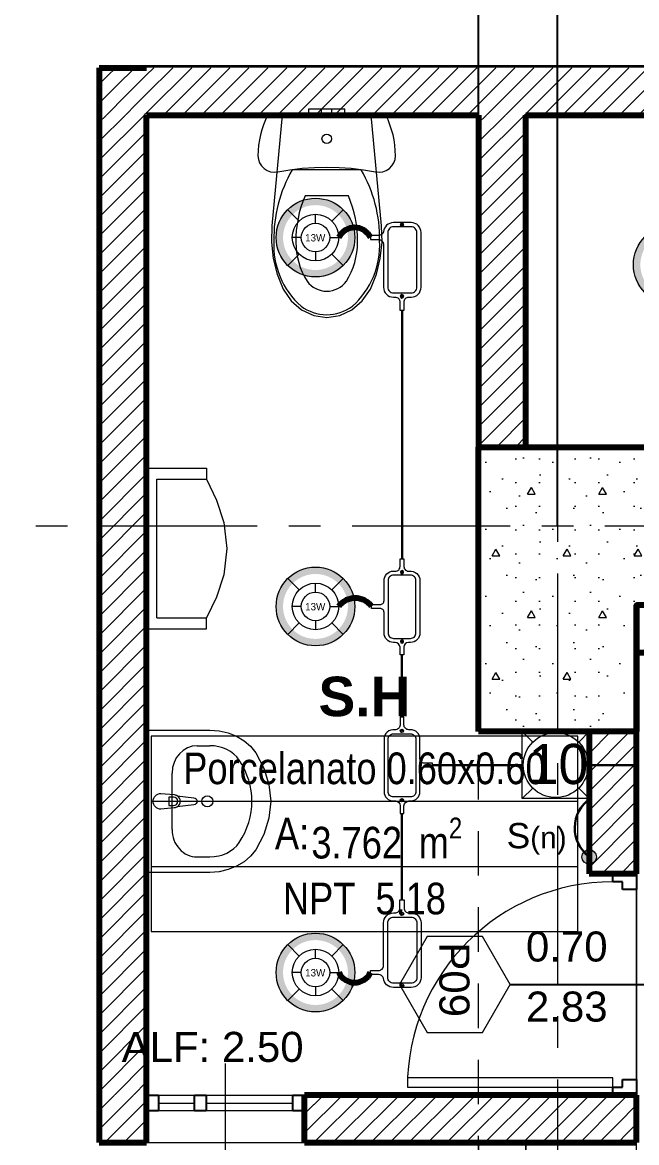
# Model space of a CAD drawing. Header units: inches. Extents: x -38 to 5698, y -33 to 92.
# Drawn here: x 100.127 to 102.07, y 37.7 to 41.243 of the extents above; entities that cross this region are included whole.
import ezdxf
from ezdxf.lldxf.tags import DXFTag

# ---------------------------------------------------------------- set-up
doc = ezdxf.new("R2010")
doc.units = ezdxf.units.IN
doc.header["$MEASUREMENT"] = 0
doc.set_wipeout_variables(frame=1)
doc.header["$PDMODE"] = 1
for name, pattern in [('CONTINUA', [0]), ('Hidden Line', [0.195611, 0.141111, -0.0545]), ('Punto & Raya', [0.65, 0.5, -0.075, 0, -0.075]), ('Rayas', [0.282222, 0.141111, -0.141111]), ('Wipeout_Contour', [1, 0, -1])]:
    doc.linetypes.add(name, pattern=pattern)
for name, color, linetype, lineweight in [('00 IE CKTO TOMAS', 111, 'Rayas', 18), ('01 IE LUM LED AD DN570C', 1, 'Continuous', 13), ('ALUMBRADO_CONDUIT', 30, 'CONDUIT1', 30), ('ALUMBRADO_PVC', 6, 'PVC1', 30), ('Bancas', 1, 'Continuous', 13), ('Cable Alumbrado', 150, 'Continuous', 30), ('CABLEADO EXT.', 3, 'PVCSUBT', 30), ('Simb_Alumbrado', 140, 'CONTINUA', 30)]:
    doc.layers.add(name, color=color, linetype=linetype, lineweight=lineweight)
for name, color, linetype in [('02 _ ARQ _ ALB _ Cotas Ejes', 7, 'Continuous'), ('02 _ ARQ _ ALB _ Ejes Generales', 7, 'Continuous'), ('02 _ ARQ _ ZON _ Espacio.3D', 7, 'Continuous'), ('08 _ STR _ EXT _ 06 Columnas', 7, 'Continuous'), ('08 _ STR _ EXT _ 07 Losa Aligerada', 7, 'Continuous'), ('08 _ STR _ EXT _ 09 Vigas', 7, 'Continuous'), ('Estructura - 04 MURO', 7, 'Continuous'), ('Estructura - Carga', 7, 'Continuous'), ('Interior - Sanitarios', 7, 'Continuous')]:
    doc.layers.add(name, color=color, linetype=linetype)
doc.styles.add('Annotative', font='arial.ttf')
doc.styles.add('Estilo_Generado_4', font='swisse.ttf')
doc.styles.add('Estilo_Generado_8', font='arialbd.ttf')
doc.styles.add('Estilo_Generado_9', font='ARIALN.TTF')
doc.styles.add('{18b73a54-fa43-428c-adcb-c1c7bbdf2c84}', font='Simplex.shx')
tags = doc.linetypes.add('CONDUIT', pattern='A,1.5,-0.210535,["con",{18b73a54-fa43-428c-adcb-c1c7bbdf2c84},S=0.2,R=0,X=0,Y=-0.065594],-0.702384', length=2.412919).pattern_tags.tags
tags[6] = DXFTag(74, 10)
tags = doc.linetypes.add('CONDUIT1', pattern='A,1,-0.19772,["con",{18b73a54-fa43-428c-adcb-c1c7bbdf2c84},S=0.2,R=0,X=0,Y=-0.065594],-0.593642', length=1.791362).pattern_tags.tags
tags[6] = DXFTag(74, 10)
tags = doc.linetypes.add('PVC1', pattern='A,1,-0.19772,["PVC",{18b73a54-fa43-428c-adcb-c1c7bbdf2c84},S=0.13,R=0,X=0,Y=-0.061851],-0.507647', length=1.705367).pattern_tags.tags
tags[6] = DXFTag(74, 10)
tags = doc.linetypes.add('PVCSUBT', pattern='A,0.6,-0.3,0.6,-0.075691,["PVC",Standard,S=0.2,R=0,X=0,Y=-0.093724],-0.621005', length=2.196696).pattern_tags.tags
tags[10] = DXFTag(74, 10)
doc.dimstyles.new('Estilo_Generado__15', dxfattribs={"dimtxt": 0.125, "dimasz": 0.095, "dimexe": 0.18, "dimexo": 0.003, "dimgap": 0, "dimtad": 0, "dimtih": 1, "dimtoh": 1, "dimzin": 0, "dimdsep": 46, "dimtxsty": 'Estilo_Generado_4', "dimblk": 'ARROWHEAD_6', "dimblk1": 'ARROWHEAD_6', "dimblk2": 'ARROWHEAD_6', "dimcen": 0.09, "dimclrd": 144, "dimclre": 144, "dimclrt": 7, "dimadec": 0, "dimazin": 0, "dimtfac": 1, "dimtdec": 4, "dimtmove": 0, "dimatfit": 3, "dimfxl": 1, "dimtolj": 1, "dimtzin": 0, "dimarcsym": 0})
pattern_1 = [(45, (92.500015, 3e-09), (-0.03005204, 0.03005204), [])]

# ---------------------------------------------------------------- blocks, each defined once
blk = doc.blocks.new('ARROWHEAD_6')
at = {"color": 0, "linetype": 'Continuous', "lineweight": 0}
for p, q in [((-0.5, -0.5), (0.5, 0.5)), ((0, 0), (-1, 0))]:
    blk.add_line(p, q, dxfattribs=at)
blk = doc.blocks.new('*D80', base_point=(804.059, 0))
at = {"layer": '02 _ ARQ _ ALB _ Cotas Ejes', "color": 144, "linetype": 'Continuous', "lineweight": -2, "transparency": 16777216}
for p, q in [((101.82, 39.653), (101.82, 45.8378)), ((108.8199, 39.653), (108.8199, 45.8378)), ((101.915, 45.6578), (105.0886, 45.6578)), ((108.7249, 45.6578), (105.476, 45.6578))]:
    blk.add_line(p, q, dxfattribs=at)
at = {"layer": 'Defpoints', "color": 0, "linetype": 'Continuous', "lineweight": 40, "transparency": 16777216}
for p in [(108.8199, 45.6578), (101.82, 39.65), (108.8199, 39.65)]:
    blk.add_point(p, dxfattribs=at)
at = {"layer": '02 _ ARQ _ ALB _ Cotas Ejes', "color": 144, "linetype": 'Continuous', "lineweight": -2, "transparency": 16777216, "xscale": 0.095, "yscale": 0.095, "zscale": 0.095, "rotation": 180}
blk.add_blockref('ARROWHEAD_6', (101.82, 45.6578), dxfattribs=at)
at = {"layer": '02 _ ARQ _ ALB _ Cotas Ejes', "color": 144, "linetype": 'Continuous', "lineweight": -2, "transparency": 16777216, "xscale": 0.095, "yscale": 0.095, "zscale": 0.095}
blk.add_blockref('ARROWHEAD_6', (108.8199, 45.6578), dxfattribs=at)
at = {"layer": '02 _ ARQ _ ALB _ Cotas Ejes', "color": 7, "linetype": 'Continuous', "lineweight": 13, "transparency": 16777216, "insert": (105.2823, 45.6578), "char_height": 0.125, "attachment_point": 5, "style": 'Estilo_Generado_4'}
blk.add_mtext('\\A1;7.00', dxfattribs=at)
blk = doc.blocks.new('*D86', base_point=(804.059, 0))
at = {"layer": '02 _ ARQ _ ALB _ Cotas Ejes', "color": 144, "linetype": 'Continuous', "lineweight": -2, "transparency": 16777216}
for p, q in [((101.57, 39.903), (101.57, 45.4088)), ((144.07, 39.903), (144.07, 45.4088)), ((101.665, 45.2288), (122.5203, 45.2288)), ((143.975, 45.2288), (123.0254, 45.2288))]:
    blk.add_line(p, q, dxfattribs=at)
at = {"layer": 'Defpoints', "color": 0, "linetype": 'Continuous', "lineweight": 40, "transparency": 16777216}
for p in [(144.07, 45.2288), (101.57, 39.9), (144.07, 39.9)]:
    blk.add_point(p, dxfattribs=at)
at = {"layer": '02 _ ARQ _ ALB _ Cotas Ejes', "color": 144, "linetype": 'Continuous', "lineweight": -2, "transparency": 16777216, "xscale": 0.095, "yscale": 0.095, "zscale": 0.095, "rotation": 180}
blk.add_blockref('ARROWHEAD_6', (101.57, 45.2288), dxfattribs=at)
at = {"layer": '02 _ ARQ _ ALB _ Cotas Ejes', "color": 144, "linetype": 'Continuous', "lineweight": -2, "transparency": 16777216, "xscale": 0.095, "yscale": 0.095, "zscale": 0.095}
blk.add_blockref('ARROWHEAD_6', (144.07, 45.2288), dxfattribs=at)
at = {"layer": '02 _ ARQ _ ALB _ Cotas Ejes', "color": 7, "linetype": 'Continuous', "lineweight": 13, "transparency": 16777216, "insert": (122.7728, 45.2288), "char_height": 0.125, "attachment_point": 5, "style": 'Estilo_Generado_4'}
blk.add_mtext('\\A1;42.50', dxfattribs=at)
blk = doc.blocks.new('LUM DN570C')
at = {"layer": '01 IE LUM LED AD DN570C'}
h = blk.add_hatch(color=256, dxfattribs=at)
edge = h.paths.add_edge_path()
edge.add_arc((0, 0), 0.1344, 0, 360)
edge = h.paths.add_edge_path(flags=17)
edge.add_arc((0, 0), 0.1108, 0, 360)
for p, q in [((-0.0561, 0.0563), (-0.0949, 0.0952)), ((0.0561, 0.0563), (0.0949, 0.0952)), ((-0.0561, -0.0563), (-0.0949, -0.0952)), ((0.0561, -0.0563), (0.0949, -0.0952))]:
    blk.add_line(p, q, dxfattribs=at)
at = {"layer": '01 IE LUM LED AD DN570C', "ltscale": 0.4}
for p, q in [((0, 0.0487), (0, 0.0795)), ((-0.0487, 0), (-0.0795, 0)), ((0.0487, 0), (0.0795, 0)), ((0, -0.0487), (0, -0.0795))]:
    blk.add_line(p, q, dxfattribs=at)
at = {"layer": '01 IE LUM LED AD DN570C'}
for radius in [0.1344, 0.0795]:
    blk.add_circle((0, 0), radius, dxfattribs=at)
at = {"layer": '01 IE LUM LED AD DN570C', "ltscale": 0.4}
blk.add_circle((0, 0), 0.0487, dxfattribs=at)
at = {"color": 1, "linetype": 'ByBlock', "lineweight": 80, "insert": (-0.0353, 0.0117), "char_height": 0.025, "width": 0.622217, "attachment_point": 1}
blk.add_mtext('13W ', dxfattribs=at)
blk = doc.blocks.new('ii3t')
at = {"layer": 'Simb_Alumbrado', "lineweight": 5}
h = blk.add_hatch(color=3, dxfattribs=at)
edge = h.paths.add_edge_path()
edge.add_arc((0, 0), 0.0164, 0, 360)
blk.add_circle((0, 0), 0.0164, dxfattribs=at)
blk = doc.blocks.new('100x100x80 adosado')
at = {"layer": 'Simb_Alumbrado', "lineweight": 13}
blk.add_lwpolyline([(-0.0768, 0.0788), (0.0194, 0.0788), (0.0194, -0.0174), (-0.0768, -0.0174)], close=True, dxfattribs=at)
at = {"layer": 'Simb_Alumbrado', "lineweight": 9}
for points in [[(-0.0768, 0.0788), (-0.0618, 0.0638)], [(0.0043, 0.0638), (0.0194, 0.0788)], [(-0.0768, -0.0174), (-0.0618, -0.0023)], [(0.0043, -0.0023), (0.0194, -0.0174)]]:
    blk.add_lwpolyline(points, dxfattribs=at)
blk.add_circle((-0.0287, 0.0307), 0.0467, dxfattribs=at)
at = {"layer": 'Simb_Alumbrado', "lineweight": 9, "insert": (-0.0677, 0.0612), "char_height": 0.05773, "attachment_point": 1}
blk.add_mtext_dynamic_manual_height_columns('10', width=0.119989, gutter_width=12.5, heights=[0], dxfattribs=at)
blk = doc.blocks.new('CAJA OVAL TIPO L')
at = {"layer": 'Simb_Alumbrado', "lineweight": 13}
blk.add_lwpolyline([(-0.0491, -0.079), (-0.0491, -0.0343, -0.380413), (-0.0258, -0.0088), (-0.0258, -0.0088, 0.341426), (-0.0164, 0.0033), (-0.0164, 0.0236), (-0.0063, 0.0236), (-0.0063, 0.0033, 0.414214), (0.0063, -0.0092), (0.1138, -0.0092, -0.414214), (0.1388, -0.0343), (0.1388, -0.0382, 0.414214), (0.1513, -0.0508), (0.1716, -0.0508), (0.1716, -0.0609), (0.1513, -0.0609, 0.414214), (0.1388, -0.0734), (0.1388, -0.079, -0.414214), (0.1138, -0.104), (-0.0241, -0.104, -0.414214), (-0.0491, -0.079, 0.414214)], format="xyb", dxfattribs=at)
blk.add_lwpolyline([(-0.0241, -0.0199), (0.1138, -0.0199, -0.414214), (0.1282, -0.0343), (0.1282, -0.079, -0.414214), (0.1138, -0.0934), (-0.0241, -0.0934, -0.414214), (-0.0384, -0.079), (-0.0384, -0.0343, -0.414214)], format="xyb", close=True, dxfattribs=at)
for points in [[(-0.0483, -0.0558), (-0.0395, -0.0558)], [(-0.0439, -0.0514), (-0.0439, -0.0602)], [(0.1323, -0.0558), (0.1411, -0.0558)], [(0.1367, -0.0514), (0.1367, -0.0602)]]:
    blk.add_lwpolyline(points, dxfattribs=at)
for centre in [(-0.0439, -0.0558), (0.1367, -0.0558)]:
    blk.add_circle(centre, 0.00438, dxfattribs=at)
blk = doc.blocks.new('oval t')
at = {"layer": 'Simb_Alumbrado', "lineweight": 13}
blk.add_lwpolyline([(0.0141, 0.0102, -0.414214), (0.0041, 0.0202), (0.0041, 0.0416), (-0.0056, 0.0416), (-0.0056, 0.0202, -0.414214), (-0.0156, 0.0102), (-0.0659, 0.0102, 0.414214), (-0.0899, -0.0138), (-0.0899, -0.0183, -0.414214), (-0.1019, -0.0303), (-0.1213, -0.0303), (-0.1213, -0.04), (-0.1016, -0.04, -0.451917), (-0.0897, -0.0535, 0.451917), (-0.0659, -0.0805), (0.0659, -0.0805, 0.414214), (0.0899, -0.0566), (0.0899, -0.0512, -0.398753), (0.1019, -0.0401), (0.1213, -0.0401), (0.1213, -0.0304), (0.1019, -0.0304, -0.368669), (0.0899, -0.0176), (0.0899, -0.0138, 0.414214), (0.0659, 0.0102), (0.0141, 0.0102)], format="xyb", dxfattribs=at)
blk.add_lwpolyline([(-0.0659, 0), (0.0659, 0, -0.414214), (0.0797, -0.0138), (0.0797, -0.0566, -0.414214), (0.0659, -0.0703), (-0.0659, -0.0703, -0.414214), (-0.0797, -0.0566), (-0.0797, -0.0138, -0.414214)], format="xyb", close=True, dxfattribs=at)
for points in [[(-0.0911, -0.0352), (-0.0828, -0.0352)], [(-0.0869, -0.031), (-0.0869, -0.0394)], [(0.0837, -0.0352), (0.0921, -0.0352)], [(0.0879, -0.031), (0.0879, -0.0394)]]:
    blk.add_lwpolyline(points, dxfattribs=at)
for centre in [(-0.0869, -0.0352), (0.0879, -0.0352)]:
    blk.add_circle(centre, 0.00419, dxfattribs=at)

msp = doc.modelspace()

# ---------------------------------------------------------------- linework, layer by layer
at = {"layer": '02 _ ARQ _ ZON _ Espacio.3D', "color": 252, "linetype": 'Continuous', "lineweight": 13}
for p, q in [((101.8844, 38.9852), (100.5341, 38.9852)), ((100.5341, 38.9852), (100.5341, 38.3676)), ((101.8844, 38.3676), (101.8844, 38.9852)), ((101.8844, 38.7793), (100.5341, 38.7793)), ((100.5341, 38.5734), (101.8844, 38.5734)), ((100.5341, 38.3676), (101.8844, 38.3676))]:
    msp.add_line(p, q, dxfattribs=at)
at = {"layer": '02 _ ARQ _ ZON _ Espacio.3D', "color": 9, "linetype": 'Continuous', "lineweight": 5, "flags": 128}
msp.add_lwpolyline([(102.07, 37.85), (102.07, 38.55), (101.92, 38.55), (101.92, 39), (101.57, 39), (101.57, 40.95), (100.52, 40.95), (100.52, 37.85)], close=True, dxfattribs=at)
at = {"layer": '02 _ ARQ _ ZON _ Espacio.3D', "color": 254, "linetype": 'Continuous', "lineweight": 0, "flags": 128}
msp.add_lwpolyline([(103.6201, 40.95), (101.72, 40.95), (101.72, 39.9), (102.47, 39.9), (102.47, 39.45), (102.9201, 39.45), (102.9201, 39.4), (103.6201, 39.4), (103.6201, 39.9)], close=True, dxfattribs=at)
msp.add_lwpolyline([(122.812, 30.6), (122.812, 39), (122.57, 39), (122.57, 39.75), (116.07, 39.75), (116.07, 39.65), (116.07, 39), (115.57, 39), (115.57, 39.4), (109.07, 39.4), (109.0699, 39), (108.5699, 39), (108.5698, 39.75), (103.77, 39.75), (103.7701, 39.4), (102.07, 39.4), (102.07, 37.7), (101.72, 37.7005), (101.72, 33.75), (100.82, 33.75), (100.82, 29.75)], dxfattribs=at)
at = {"layer": '08 _ STR _ EXT _ 07 Losa Aligerada', "color": 254, "linetype": 'Continuous', "lineweight": 18, "flags": 128}
msp.add_lwpolyline([(126.5479, 40.5001), (115.87, 40.5001), (115.87, 43.8736), (108.7699, 43.8736), (108.7699, 39.9), (103.6201, 39.9), (103.6201, 40.95), (100.52, 40.95), (100.52, 37.7), (101.57, 37.7), (101.57, 33.9), (100.67, 33.9), (100.67, 27.9392), (100.17, 27.9392), (100.17, 5.8), (117.7353, 5.8), (117.7353, 7.2), (122.9315, 7.2), (122.9315, 6.0005), (129.57, 6.0005)], dxfattribs=at)
at = {"layer": 'ALUMBRADO_CONDUIT', "color": 30, "lineweight": 30, "ltscale": 0.4, "true_color": 0xf26722}
for p, q in [((101.3281, 40.3331), (101.3281, 39.5469)), ((101.3279, 39.2427), (101.3279, 39.0453)), ((101.7083, 38.8942), (101.4242, 38.8942)), ((101.3279, 38.7411), (101.3279, 38.4674)), ((101.1715, 38.214), (101.1715, 38.1936))]:
    msp.add_line(p, q, dxfattribs=at)
at = {"layer": 'CABLEADO EXT.', "color": 3, "lineweight": 80}
for centre, radius, start, end in [((101.1781, 40.5387), 0.0556, 25.4571, 154.5429), ((101.1798, 39.3581), 0.0641, 36.0183, 143.9817), ((101.1781, 38.2618), 0.0556, 205.4571, 334.5429)]:
    msp.add_arc(centre, radius, start, end, dxfattribs=at)
at = {"layer": 'Estructura - 04 MURO', "color": 165, "linetype": 'Continuous', "lineweight": 25}
for p, q in [((102.025, 38.525), (101.995, 38.525)), ((102.025, 38.5), (102.025, 38.525)), ((102.07, 38.5), (102.025, 38.5)), ((102.025, 37.875), (102.025, 37.9)), ((102.025, 37.9), (102.07, 37.9)), ((100.5575, 37.85), (100.5575, 37.8)), ((100.6713, 37.8), (100.6713, 37.85)), ((100.6713, 37.85), (100.7088, 37.85)), ((100.7088, 37.85), (100.7088, 37.8)), ((100.9825, 37.8), (100.9825, 37.85)), ((101.995, 37.875), (102.025, 37.875)), ((100.7088, 37.8), (100.6713, 37.8))]:
    msp.add_line(p, q, dxfattribs=at)
at = {"layer": 'Estructura - 04 MURO', "color": 152, "linetype": 'Continuous', "lineweight": 25}
msp.add_line((101.67, 38.2), (102.1825, 38.2), dxfattribs=at)
at = {"layer": 'Estructura - 04 MURO', "color": 165, "linetype": 'Continuous', "lineweight": 15}
for p, q in [((100.77, 37.2969), (100.77, 37.95)), ((101.995, 37.905), (101.345, 37.905)), ((101.345, 37.905), (101.345, 37.875)), ((101.995, 37.875), (101.995, 37.905)), ((101.345, 37.875), (101.995, 37.875)), ((100.5575, 37.825), (100.6713, 37.825)), ((100.7088, 37.825), (100.9825, 37.825)), ((100.6713, 37.8), (100.5575, 37.8)), ((100.9825, 37.8), (100.7088, 37.8))]:
    msp.add_line(p, q, dxfattribs=at)
at = {"layer": 'Estructura - 04 MURO', "color": 251, "linetype": 'Continuous', "lineweight": 13, "flags": 128}
msp.add_lwpolyline([(101.32, 38.2), (101.4075, 38.0484), (101.5825, 38.0484), (101.67, 38.2), (101.5825, 38.3515), (101.4075, 38.3515)], close=True, dxfattribs=at)
at = {"layer": 'Estructura - 04 MURO', "color": 175, "linetype": 'Continuous', "lineweight": 15}
msp.add_arc((101.995, 37.875), 0.65, 90.0005, 180.0005, dxfattribs=at)
at = {"layer": 'Interior - Sanitarios', "color": 205, "linetype": 'Continuous', "lineweight": 13}
for p, q in [((101.0898, 40.777), (100.9809, 40.777)), ((101.1988, 40.777), (101.0898, 40.777)), ((101.0898, 40.6945), (101.0211, 40.6945)), ((101.1586, 40.6945), (101.0898, 40.6945)), ((100.52, 39.3248), (100.52, 39.8328)), ((100.52, 39.8328), (100.7092, 39.8328)), ((100.7092, 39.8328), (100.7092, 39.7981)), ((100.5526, 39.7981), (100.7092, 39.7981)), ((100.5526, 39.3594), (100.5526, 39.7981)), ((100.5526, 39.3594), (100.7092, 39.3594)), ((100.7092, 39.3248), (100.7092, 39.3594)), ((100.52, 39.3248), (100.7092, 39.3248)), ((100.6799, 38.9554), (100.7199, 38.9554)), ((100.6005, 38.6905), (100.6005, 38.8685)), ((100.6053, 38.7931), (100.5905, 38.7931)), ((100.5905, 38.7931), (100.5905, 38.7659)), ((100.5905, 38.7659), (100.6053, 38.7659)), ((100.6799, 38.6036), (100.7199, 38.6036))]:
    msp.add_line(p, q, dxfattribs=at)
at = {"layer": 'Interior - Sanitarios', "color": 205, "linetype": 'Continuous', "lineweight": 13, "flags": 128}
for points in [[(100.7092, 39.7981), (100.7416, 39.7318), (100.7639, 39.6618), (100.774, 39.5788), (100.7639, 39.4957), (100.7416, 39.4257), (100.7092, 39.3594)], [(100.52, 39.5653), (100.48, 39.5653), (100.48, 39.5923), (100.52, 39.5923)], [(100.52, 38.816), (100.5, 38.816), (100.5, 38.843), (100.52, 38.843)], [(100.52, 38.716), (100.5, 38.716), (100.5, 38.743), (100.52, 38.743)]]:
    msp.add_lwpolyline(points, dxfattribs=at)
msp.add_lwpolyline([(100.52, 39.0042), (100.7199, 39.0042), (100.7493, 39.0021), (100.7778, 38.9956), (100.8044, 38.9851), (100.8283, 38.9709), (100.8488, 38.9534), (100.8651, 38.9332), (100.8912, 38.8844), (100.9072, 38.8326), (100.9126, 38.7795), (100.9072, 38.7263), (100.8912, 38.6746), (100.8651, 38.6258), (100.8488, 38.6056), (100.8283, 38.5881), (100.8044, 38.5738), (100.7778, 38.5633), (100.7493, 38.5569), (100.7199, 38.5547), (100.52, 38.5547)], close=True, dxfattribs=at)
msp.add_lwpolyline([(100.5655, 38.8045), (100.6075, 38.8005, -0.12102), (100.617, 38.7972), (100.6699, 38.7906, -0.882566), (100.6699, 38.7684), (100.617, 38.7618, -0.12102), (100.6075, 38.7585), (100.5655, 38.7545, -1)], format="xyb", close=True, dxfattribs=at)
at = {"layer": 'Interior - Sanitarios', "color": 205, "linetype": 'Continuous', "lineweight": 13}
msp.add_circle((100.7124, 38.7795), 0.0175, dxfattribs=at)
at = {"layer": 'Interior - Sanitarios', "color": 175, "linetype": 'Continuous', "lineweight": 13}
for centre, radius, start, end in [((100.6053, 38.7795), 0.0136, 270, 90), ((100.6056, 38.7795), 0.0211, 302.771, 57.229)]:
    msp.add_arc(centre, radius, start, end, dxfattribs=at)
at = {"layer": 'Interior - Sanitarios', "color": 205, "linetype": 'Continuous', "lineweight": 13}
msp.add_ellipse((101.0898, 40.875), major_axis=(0.015, 0), ratio=0.999724, dxfattribs=at)
for centre, major_axis, ratio, start_param, end_param in [((101.3479, 40.5621), (0, 0.4255), 0.999377, 1.041392, 1.594412), ((100.8317, 40.5621), (0, 0.4255), 0.999377, 4.688771, 5.241791), ((101.3543, 40.5524), (0, 0.3624), 0.999377, 1.167971, 1.583698), ((100.8254, 40.5524), (0, 0.3624), 0.999377, 4.699484, 5.115211), ((101.1793, 40.5377), (0, 0.2571), 0.999377, 1.515065, 2.415654), ((101.2247, 40.5485), (0, 0.2328), 0.999377, 1.574045, 2.131711), ((100.9549, 40.5485), (0, 0.2328), 0.999377, 4.151471, 4.709136), ((101.0004, 40.5377), (0, 0.2571), 0.999377, 3.867528, 4.768116), ((101.0906, 40.4712), (0, 0.0783), 0.999377, 2.207897, 3.131202), ((101.089, 40.4712), (0, 0.0783), 0.999377, 3.151984, 4.075289), ((101.0906, 40.4573), (0, 0.1386), 0.999377, 2.509088, 3.135732), ((101.089, 40.4572), (0, 0.1386), 0.999377, 3.147454, 3.774097), ((100.6799, 38.8684), (0, 0.087), 0.9125, 0, 1.570796), ((100.7199, 38.8685), (0.1057, 0), 0.821452, 0.496975, 1.570796), ((100.52, 38.7795), (0.3331, 0), 0.821452, 5.78621, 6.78016), ((100.6799, 38.6906), (0, 0.087), 0.9125, 1.570796, 3.141593), ((100.7199, 38.6904), (0.1057, 0), 0.821452, 4.712389, 5.78621)]:
    msp.add_ellipse(centre, major_axis=major_axis, ratio=ratio, start_param=start_param, end_param=end_param, dxfattribs=at)

# ---------------------------------------------------------------- block references
at = {"layer": '01 IE LUM LED AD DN570C', "color": 1, "lineweight": 5, "xscale": 0.9263905751172247, "yscale": 0.9263905751172247, "zscale": 0.9263905751172247}
for p in [(101.0543, 40.5626), (102.1845, 40.4769, 0.0002), (101.0543, 39.3958), (101.0543, 38.2379)]:
    msp.add_blockref('LUM DN570C', p, dxfattribs=at)
at = {"layer": 'ALUMBRADO_CONDUIT', "linetype": 'CONDUIT', "lineweight": 30, "yscale": 1.253906979044094, "zscale": 1.253906979044094, "rotation": 90}
for p, xscale in [((101.2579, 40.5483), -1.253906979044094), ((101.2579, 38.2522), 1.253906979044094)]:
    msp.add_blockref('CAJA OVAL TIPO L', p, dxfattribs=dict(at, xscale=xscale))
at = {"layer": 'Bancas', "color": 252, "true_color": 0x939598, "yscale": 1.253906979044094, "zscale": 1.253906979044094}
for p, xscale, rotation in [((101.2838, 39.3948), -1.253906979044094, 90), ((101.372, 38.8932), 1.253906979044094, 270)]:
    msp.add_blockref('oval t', p, dxfattribs=dict(at, xscale=xscale, rotation=rotation))

# ---------------------------------------------------------------- texts
at = {"layer": '00 IE CKTO TOMAS', "insert": (101.659, 38.6106), "char_height": 0.08, "width": 0.768045, "attachment_point": 7, "style": 'Annotative'}
msp.add_mtext('S{\\H0.84375x;(n)}', dxfattribs=at)
at = {"layer": '02 _ ARQ _ ZON _ Espacio.3D', "color": 252, "lineweight": 25, "attachment_point": 2}
for s, insert, char_height, style in [('\\A1;{\\pqc;\\pt0;\\fArial|b1|i0|c0|p34;S.H}', (101.2092, 39.1737), 0.125, 'Estilo_Generado_8'), ('\\A1;{\\pqc;\\pt0;\\fArial Narrow|b0|i0|c0|p34;Porcelanato 0.60x0.60}', (101.2092, 38.9338), 0.1, 'Estilo_Generado_9'), ('\\A1;{\\pqc;\\pt0;\\fArial Narrow|b0|i0|c0|p34;A: }', (100.9801, 38.7275), 0.1, 'Estilo_Generado_9'), ('\\A1;{\\pqc;\\pt0,0.3;\\fArial Narrow|b0|i0|c0|p34;3.762\\fArial Narrow|b0|i0|c0|p34;\\A1{\\H.66x;\\S^  ;}\\fArial Narrow|b0|i0|c0|p34; m\\fArial Narrow|b0|i0|c0|p34;\\A1{\\H.66x;\\S2^  ;}}', (101.2798, 38.7279), 0.1, 'Estilo_Generado_9'), ('\\A1;{\\pqc;\\pt0;\\fArial Narrow|b0|i0|c0|p34;NPT  5.18}', (101.2092, 38.522), 0.1, 'Estilo_Generado_9')]:
    msp.add_mtext(s, dxfattribs=dict(at, insert=insert, char_height=char_height, style=style))
at = {"layer": 'Estructura - 04 MURO', "color": 251, "lineweight": 25, "char_height": 0.095, "attachment_point": 7, "style": 'Estilo_Generado_4'}
for s, insert, rotation in [('\\A1;{\\pql;\\pt0;\\fSwis721 Ex BT|b0|i0|c0|p34;0.70\\fSwis721 Ex BT|b0|i0|c0|p34;\\A1{\\H.66x;\\S^  ;}\\fSwis721 Ex BT|b0|i0|c0|p34;\\fSwis721 Ex BT|b0|i0|c0|p34;}', (101.72, 38.245), 0.0005), ('\\A1;{\\pql;\\pt0;\\fSwis721 Ex BT|b0|i0|c0|p34;P09\\fSwis721 Ex BT|b0|i0|c0|p34;\\fSwis721 Ex BT|b0|i0|c0|p34;\\fSwis721 Ex BT|b0|i0|c0|p34;}', (101.4449, 38.3333), 270.0005), ('\\A1;{\\pql;\\pt0;\\fSwis721 Ex BT|b0|i0|c0|p34;2.83\\fSwis721 Ex BT|b0|i0|c0|p34;\\A1{\\H.66x;\\S^  ;}\\fSwis721 Ex BT|b0|i0|c0|p34;\\fSwis721 Ex BT|b0|i0|c0|p34;}', (101.72, 38.055), 0.0005)]:
    msp.add_mtext(s, dxfattribs=dict(at, insert=insert, rotation=rotation))

# ---------------------------------------------------------------- next in the draw order: wipeouts: each hides what was drawn before it
at = {"color": 254, "linetype": 'Wipeout_Contour', "lineweight": 0, "ltscale": 2438.724181}
msp.add_wipeout([(100.52, 41.1), (100.37, 41.1), (100.52, 40.95)], dxfattribs=at).dxf.layer = 'Estructura - 04 MURO'
at = {"color": 254, "linetype": 'Wipeout_Contour', "lineweight": 0, "ltscale": 4071.972598}
msp.add_wipeout([(102.07, 39), (101.92, 39), (101.92, 38.55), (102.07, 38.55), (102.07, 39.4)], dxfattribs=at).dxf.layer = 'Estructura - 04 MURO'
at = {"color": 254, "linetype": 'Wipeout_Contour', "lineweight": 0, "ltscale": 2438.195857}
msp.add_wipeout([(100.52, 37.85), (100.37, 37.7), (100.52, 37.7)], dxfattribs=at).dxf.layer = 'Estructura - 04 MURO'
at = {"color": 254, "linetype": 'Wipeout_Contour', "lineweight": 0, "ltscale": 2443.689833}
msp.add_wipeout([(102.07, 37.7), (101.92, 37.85), (101.92, 37.7)], dxfattribs=at).dxf.layer = 'Estructura - 04 MURO'
at = {"color": 254, "linetype": 'Wipeout_Contour', "lineweight": 0, "ltscale": 3255.975779}
msp.add_wipeout([(101.72, 33.9), (101.72, 37.7), (101.57, 37.7), (101.57, 33.9)], dxfattribs=at).dxf.layer = 'Estructura - 04 MURO'

# ---------------------------------------------------------------- next in the draw order: hatches: boundary and pattern name
at = {"layer": 'Estructura - 04 MURO', "linetype": 'Continuous', "lineweight": 5}
h = msp.add_hatch(dxfattribs=at)
h.set_pattern_fill('LADRILLO_COMÚN_0002', color=252, style=0, pattern_type=2)
h.set_pattern_definition(pattern_1)
h.paths.add_polyline_path([(100.52, 41.1), (100.37, 41.1), (100.52, 40.95)])
h = msp.add_hatch(dxfattribs=at)
h.set_pattern_fill('LADRILLO_COMÚN_0002', color=252, style=0, pattern_type=2)
h.set_pattern_definition(pattern_1)
h.paths.add_polyline_path([(102.07, 39), (101.92, 39), (101.92, 38.55), (102.07, 38.55), (102.07, 39.4)])
h = msp.add_hatch(dxfattribs=at)
h.set_pattern_fill('LADRILLO_COMÚN_0002', color=252, style=0, pattern_type=2)
h.set_pattern_definition(pattern_1)
h.paths.add_polyline_path([(100.52, 37.85), (100.37, 37.7), (100.52, 37.7)])
h = msp.add_hatch(dxfattribs=at)
h.set_pattern_fill('LADRILLO_COMÚN_0002', color=252, style=0, pattern_type=2)
h.set_pattern_definition(pattern_1)
h.paths.add_polyline_path([(102.07, 37.7), (101.92, 37.85), (101.92, 37.7)])
at = {"layer": 'Estructura - Carga', "linetype": 'Continuous', "lineweight": 13}
h = msp.add_hatch(dxfattribs=at)
h.set_pattern_fill('HORMIGÓN_ARMADO_0002', color=251, style=0, pattern_type=2)
h.set_pattern_definition([(0, (92.5, 3e-09), (0, 0.3117692), [0.03, -0.15]), (0, (92.59, 0.1559), (0, 0.3117692), [0.03, -0.15]), (60, (92.5, 3e-09), (-0.27, 0.1558846), [0.03, -0.15]), (60, (92.68, 3e-09), (-0.27, 0.1558846), [0.03, -0.15]), (120, (92.53, 3e-09), (0.27, 0.1558846), [0.03, -0.15]), (120, (92.71, 3e-09), (0.27, 0.1558846), [0.03, -0.15]), (0, (92.500015, 0.03), (0, 0.06), [0, -0.06, 0, -0.09]), (45, (92.530015, 0.03), (-0.04242641, 0.04242641), [0, -0.045, 0, -0.075])])
h.paths.add_polyline_path([(102.37, 39.4), (102.07, 39.4), (102.07, 39.25), (102.37, 39.25)])

# ---------------------------------------------------------------- next in the draw order: linework, layer by layer
at = {"layer": '08 _ STR _ EXT _ 09 Vigas', "color": 251, "linetype": 'Hidden Line', "lineweight": 13}
msp.add_line((102.07, 39.4), (108.57, 39.4), dxfattribs=at)
at = {"layer": 'ALUMBRADO_CONDUIT', "color": 30, "lineweight": 30, "ltscale": 0.4, "true_color": 0xf26722}
msp.add_line((101.92, 38.8942), (102.07, 38.8942), dxfattribs=at)
at = {"layer": 'ALUMBRADO_PVC', "linetype": 'PVC1', "ltscale": 0.4}
msp.add_arc((101.9881, 38.695), 0.1138, 124.8393, 233.2947, dxfattribs=at)
at = {"layer": 'Estructura - 04 MURO', "color": 7, "linetype": 'Continuous', "lineweight": 80}
msp.add_line((102.07, 38.55), (101.92, 38.55), dxfattribs=at)
at = {"layer": 'Estructura - 04 MURO', "color": 165, "linetype": 'Continuous', "lineweight": 25}
for p, q in [((101.995, 38.525), (101.995, 38.55)), ((101.995, 38.55), (102.07, 38.55)), ((102.07, 38.55), (102.07, 38.5))]:
    msp.add_line(p, q, dxfattribs=at)
at = {"layer": 'Estructura - 04 MURO', "color": 7, "linetype": 'Continuous', "lineweight": 80, "flags": 128}
for points in [[(102.07, 38.55), (102.07, 39.4)], [(101.92, 39), (101.92, 38.55)]]:
    msp.add_lwpolyline(points, dxfattribs=at)
at = {"layer": 'Estructura - 04 MURO', "color": 7, "linetype": 'Continuous', "lineweight": 13, "flags": 128}
for points in [[(101.57, 37.7), (101.57, 33.9)], [(101.57, 37.7), (101.72, 37.7)], [(101.72, 33.75), (101.72, 37.7)]]:
    msp.add_lwpolyline(points, dxfattribs=at)
at = {"layer": 'Estructura - Carga', "color": 7, "linetype": 'Continuous', "lineweight": 80, "flags": 128}
msp.add_lwpolyline([(102.07, 39.25), (102.37, 39.25), (102.37, 39.4), (102.07, 39.4)], dxfattribs=at)

# ---------------------------------------------------------------- next in the draw order: block references
at = {"layer": 'ALUMBRADO_CONDUIT', "linetype": 'PVC1', "lineweight": 35, "xscale": 2.199856799627834, "yscale": 2.199856799627834, "zscale": 2.199856799627834}
msp.add_blockref('100x100x80 adosado', (101.8774, 38.8265), dxfattribs=at)
at = {"layer": 'Cable Alumbrado', "lineweight": 0, "xscale": 1.404578189384958, "yscale": 1.404578189384958, "zscale": 1.404578189384958}
msp.add_blockref('ii3t', (101.92, 38.6037), dxfattribs=at)

# ---------------------------------------------------------------- next in the draw order: wipeouts: each hides what was drawn before it
at = {"color": 254, "linetype": 'Wipeout_Contour', "lineweight": 0, "ltscale": 2439.51507}
msp.add_wipeout([(100.52, 40.95), (100.37, 41.1), (100.37, 40.95)], dxfattribs=at).dxf.layer = 'Estructura - 04 MURO'
at = {"color": 254, "linetype": 'Wipeout_Contour', "lineweight": 0, "ltscale": 2442.894103}
msp.add_wipeout([(101.92, 37.85), (102.07, 37.7), (102.07, 37.85)], dxfattribs=at).dxf.layer = 'Estructura - 04 MURO'

# ---------------------------------------------------------------- next in the draw order: hatches: boundary and pattern name
at = {"layer": 'Estructura - 04 MURO', "linetype": 'Continuous', "lineweight": 5}
h = msp.add_hatch(dxfattribs=at)
h.set_pattern_fill('LADRILLO_COMÚN_0002', color=252, style=0, pattern_type=2)
h.set_pattern_definition(pattern_1)
h.paths.add_polyline_path([(100.52, 40.95), (100.37, 41.1), (100.37, 40.95)])
h = msp.add_hatch(dxfattribs=at)
h.set_pattern_fill('LADRILLO_COMÚN_0002', color=252, style=0, pattern_type=2)
h.set_pattern_definition(pattern_1)
h.paths.add_polyline_path([(101.92, 37.85), (102.07, 37.7), (102.07, 37.85)])

# ---------------------------------------------------------------- next in the draw order: linework, layer by layer
at = {"layer": '08 _ STR _ EXT _ 09 Vigas', "color": 251, "linetype": 'Hidden Line', "lineweight": 13}
msp.add_line((102.07, 30.2), (102.07, 39.4), dxfattribs=at)
at = {"layer": 'Estructura - 04 MURO', "color": 165, "linetype": 'Continuous', "lineweight": 25}
for p, q in [((102.07, 37.9), (102.07, 37.85)), ((101.995, 37.85), (101.995, 37.875)), ((102.07, 37.85), (101.995, 37.85))]:
    msp.add_line(p, q, dxfattribs=at)
at = {"layer": 'Estructura - 04 MURO', "color": 7, "linetype": 'Continuous', "lineweight": 80}
msp.add_line((102.07, 37.85), (101.92, 37.85), dxfattribs=at)
at = {"layer": 'Estructura - 04 MURO', "color": 7, "linetype": 'Continuous', "lineweight": 80, "flags": 128}
for points in [[(100.37, 41.1), (103.7701, 41.1)], [(102.07, 37.7), (102.07, 37.85)]]:
    msp.add_lwpolyline(points, dxfattribs=at)

# ---------------------------------------------------------------- next in the draw order: wipeouts: each hides what was drawn before it
at = {"color": 254, "linetype": 'Wipeout_Contour', "lineweight": 0, "ltscale": 3251.843778}
msp.add_wipeout([(100.52, 37.85), (100.52, 40.95), (100.37, 40.95), (100.37, 37.85)], dxfattribs=at).dxf.layer = 'Estructura - 04 MURO'
at = {"color": 254, "linetype": 'Wipeout_Contour', "lineweight": 0, "ltscale": 3255.624991}
msp.add_wipeout([(101.02, 37.7), (101.92, 37.7), (101.92, 37.85), (101.02, 37.85)], dxfattribs=at).dxf.layer = 'Estructura - 04 MURO'

# ---------------------------------------------------------------- next in the draw order: hatches: boundary and pattern name
at = {"layer": 'Estructura - 04 MURO', "linetype": 'Continuous', "lineweight": 5}
h = msp.add_hatch(dxfattribs=at)
h.set_pattern_fill('LADRILLO_COMÚN_0002', color=252, style=0, pattern_type=2)
h.set_pattern_definition(pattern_1)
h.paths.add_polyline_path([(100.52, 37.85), (100.52, 40.95), (100.37, 40.95), (100.37, 37.85)])
h = msp.add_hatch(dxfattribs=at)
h.set_pattern_fill('LADRILLO_COMÚN_0002', color=252, style=0, pattern_type=2)
h.set_pattern_definition(pattern_1)
h.paths.add_polyline_path([(101.02, 37.7), (101.92, 37.7), (101.92, 37.85), (101.02, 37.85)])

# ---------------------------------------------------------------- next in the draw order: linework, layer by layer
at = {"layer": '02 _ ARQ _ ALB _ Ejes Generales', "color": 251, "linetype": 'Punto & Raya', "lineweight": 13}
msp.add_line((148.07, 39.65), (97.3454, 39.65), dxfattribs=at)
at = {"layer": 'Estructura - 04 MURO', "color": 165, "linetype": 'Continuous', "lineweight": 25}
for p, q in [((100.9825, 37.85), (101.02, 37.85)), ((101.02, 37.8), (100.9825, 37.8))]:
    msp.add_line(p, q, dxfattribs=at)
at = {"layer": 'Estructura - 04 MURO', "color": 7, "linetype": 'Continuous', "lineweight": 80}
msp.add_line((101.02, 37.7), (101.02, 37.85), dxfattribs=at)
at = {"layer": 'Estructura - 04 MURO', "color": 7, "linetype": 'Continuous', "lineweight": 80, "flags": 128}
for points in [[(101.92, 37.85), (101.02, 37.85)], [(101.02, 37.7), (102.07, 37.7)]]:
    msp.add_lwpolyline(points, dxfattribs=at)

# ---------------------------------------------------------------- next in the draw order: texts
at = {"layer": 'Estructura - 04 MURO', "color": 251, "lineweight": 25, "insert": (100.4413, 37.9275), "char_height": 0.095, "attachment_point": 7, "rotation": 360, "style": 'Estilo_Generado_4'}
msp.add_mtext('\\A1;{\\pql;\\pt0;\\fSwis721 Ex BT|b0|i0|c0|p34;ALF: 2.50\\fSwis721 Ex BT|b0|i0|c0|p34;\\A1{\\H.66x;\\S^  ;}\\fSwis721 Ex BT|b0|i0|c0|p34;\\fSwis721 Ex BT|b0|i0|c0|p34;}', dxfattribs=at)

# ---------------------------------------------------------------- next in the draw order: wipeouts: each hides what was drawn before it
at = {"color": 254, "linetype": 'Wipeout_Contour', "lineweight": 0, "ltscale": 2439.09838}
msp.add_wipeout([(100.37, 37.85), (100.37, 37.7), (100.52, 37.85)], dxfattribs=at).dxf.layer = 'Estructura - 04 MURO'

# ---------------------------------------------------------------- next in the draw order: hatches: boundary and pattern name
at = {"layer": 'Estructura - 04 MURO', "linetype": 'Continuous', "lineweight": 5}
h = msp.add_hatch(dxfattribs=at)
h.set_pattern_fill('LADRILLO_COMÚN_0002', color=252, style=0, pattern_type=2)
h.set_pattern_definition(pattern_1)
h.paths.add_polyline_path([(100.37, 37.85), (100.37, 37.7), (100.52, 37.85)])

# ---------------------------------------------------------------- next in the draw order: linework, layer by layer
at = {"layer": 'Estructura - 04 MURO', "color": 7, "linetype": 'Continuous', "lineweight": 80}
msp.add_line((100.52, 37.7), (100.52, 37.85), dxfattribs=at)
at = {"layer": 'Estructura - 04 MURO', "color": 165, "linetype": 'Continuous', "lineweight": 15}
for p, q in [((100.52, 37.85), (101.02, 37.85)), ((100.52, 37.7), (101.02, 37.7))]:
    msp.add_line(p, q, dxfattribs=at)
at = {"layer": 'Estructura - 04 MURO', "color": 165, "linetype": 'Continuous', "lineweight": 25}
for p, q in [((100.52, 37.85), (100.5575, 37.85)), ((100.5575, 37.8), (100.52, 37.8))]:
    msp.add_line(p, q, dxfattribs=at)
at = {"layer": 'Estructura - 04 MURO', "color": 7, "linetype": 'Continuous', "lineweight": 80, "flags": 128}
for points in [[(100.37, 41.1), (100.37, 37.7)], [(100.52, 37.85), (100.52, 40.95)], [(100.37, 37.7), (100.52, 37.7)]]:
    msp.add_lwpolyline(points, dxfattribs=at)

# ---------------------------------------------------------------- next in the draw order: wipeouts: each hides what was drawn before it
at = {"color": 254, "linetype": 'Wipeout_Contour', "lineweight": 0, "ltscale": 3258.651215}
msp.add_wipeout([(100.52, 40.95), (103.6201, 40.95), (103.6201, 41.1), (100.52, 41.1)], dxfattribs=at).dxf.layer = 'Estructura - 04 MURO'

# ---------------------------------------------------------------- next in the draw order: hatches: boundary and pattern name
at = {"layer": 'Estructura - 04 MURO', "linetype": 'Continuous', "lineweight": 5}
h = msp.add_hatch(dxfattribs=at)
h.set_pattern_fill('LADRILLO_COMÚN_0002', color=252, style=0, pattern_type=2)
h.set_pattern_definition(pattern_1)
h.paths.add_polyline_path([(100.52, 40.95), (103.6201, 40.95), (103.6201, 41.1), (100.52, 41.1)])

# ---------------------------------------------------------------- next in the draw order: linework, layer by layer
at = {"layer": '02 _ ARQ _ ALB _ Ejes Generales', "color": 251, "linetype": 'Punto & Raya', "lineweight": 13}
msp.add_line((101.82, 45.9), (101.82, 2.05), dxfattribs=at)
at = {"layer": 'Estructura - 04 MURO', "color": 7, "linetype": 'Continuous', "lineweight": 80, "flags": 128}
for points in [[(100.52, 40.95), (101.57, 40.95)], [(101.72, 40.95), (103.6201, 40.95)]]:
    msp.add_lwpolyline(points, dxfattribs=at)
at = {"layer": 'Interior - Sanitarios', "color": 205, "linetype": 'Continuous', "lineweight": 13}
for p, q in [((101.0328, 40.97), (101.1468, 40.97)), ((101.0328, 40.95), (101.0328, 40.97)), ((101.0738, 40.95), (101.0738, 40.97)), ((101.1058, 40.95), (101.1058, 40.97)), ((101.1468, 40.95), (101.1468, 40.97))]:
    msp.add_line(p, q, dxfattribs=at)
at = {"layer": 'Interior - Sanitarios', "color": 205, "linetype": 'Continuous', "lineweight": 13, "flags": 128}
msp.add_lwpolyline([(100.903, 40.95), (100.8959, 40.9349), (100.8897, 40.9195), (100.8845, 40.9037), (100.8801, 40.8876), (100.8767, 40.8713), (100.8743, 40.8548), (100.8728, 40.8382), (100.8723, 40.8215), (100.8736, 40.81), (100.8774, 40.799), (100.8835, 40.7892), (100.8916, 40.7809), (100.9014, 40.7746), (100.9122, 40.7705), (100.9238, 40.769), (100.9353, 40.7701), (100.9736, 40.7768), (101.0122, 40.7817), (101.0509, 40.7846), (101.0898, 40.7856), (101.1287, 40.7846), (101.1675, 40.7817), (101.206, 40.7768), (101.2443, 40.7701), (101.2559, 40.769), (101.2674, 40.7705), (101.2783, 40.7746), (101.288, 40.7809), (101.2961, 40.7892), (101.3022, 40.799), (101.306, 40.81), (101.3073, 40.8215), (101.3068, 40.8382), (101.3054, 40.8548), (101.3029, 40.8713), (101.2995, 40.8876), (101.2952, 40.9037), (101.2899, 40.9195), (101.2837, 40.9349), (101.2766, 40.95)], close=True, dxfattribs=at)
msp.add_lwpolyline([(100.9488, 40.95), (100.9165, 40.5996), (100.9149, 40.5479), (100.9204, 40.4966), (100.9328, 40.4468), (100.9518, 40.3999), (100.9774, 40.3627), (101.0105, 40.3342), (101.0488, 40.3162), (101.0898, 40.31), (101.1309, 40.3162), (101.1692, 40.3342), (101.2022, 40.3627), (101.2278, 40.3999), (101.2468, 40.4468), (101.2592, 40.4966), (101.2647, 40.5479), (101.2632, 40.5996), (101.2308, 40.95)], dxfattribs=at)

# ---------------------------------------------------------------- next in the draw order: dimensions: what is measured, and where the dimension line sits
at = {"layer": '02 _ ARQ _ ALB _ Cotas Ejes', "color": 144, "linetype": 'Continuous', "lineweight": 13}
dim = msp.add_linear_dim(base=(108.8199, 45.6578), p1=(101.82, 39.65), p2=(108.8199, 39.65), dimstyle='Estilo_Generado__15', dxfattribs=at)
dim.commit()
dim.dimension.update_dxf_attribs({"geometry": '*D80', "text_midpoint": (105.2823, 45.6578), "dimtype": 160})

# ---------------------------------------------------------------- next in the draw order: wipeouts: each hides what was drawn before it
at = {"color": 254, "linetype": 'Wipeout_Contour', "lineweight": 0, "ltscale": 3256.833833}
msp.add_wipeout([(101.72, 39.9), (101.72, 40.95), (101.57, 40.95), (101.57, 39.9)], dxfattribs=at).dxf.layer = 'Estructura - 04 MURO'

# ---------------------------------------------------------------- next in the draw order: hatches: boundary and pattern name
at = {"layer": '08 _ STR _ EXT _ 06 Columnas', "linetype": 'Continuous', "lineweight": 9}
h = msp.add_hatch(dxfattribs=at)
h.set_pattern_fill('HORMIGÓN_EN_MASA_0002', style=0, pattern_type=2)
h.set_pattern_definition([(0, (92.5, 3e-09), (0, 0.3897114), [0.024375, -0.200625]), (0, (92.6125, 0.19486), (0, 0.3897114), [0.024375, -0.200625]), (60, (92.5, 3e-09), (-0.3375, 0.1948557), [0.024375, -0.200625]), (60, (92.725, 3e-09), (-0.3375, 0.1948557), [0.024375, -0.200625]), (120, (92.5244, 3e-09), (0.3375, 0.1948557), [0.024375, -0.200625]), (120, (92.7494, 3e-09), (0.3375, 0.1948557), [0.024375, -0.200625]), (0, (92.500015, 0.0375), (0, 0.075), [0, -0.075, 0, -0.1125]), (45, (92.537515, 0.0375), (-0.05303301, 0.05303301), [0, -0.05625, 0, -0.09375])])
h.paths.add_polyline_path([(101.57, 39), (102.07, 39), (102.07, 39.4), (102.47, 39.4), (102.47, 39.9), (101.57, 39.9)])
at = {"layer": 'Estructura - 04 MURO', "linetype": 'Continuous', "lineweight": 5}
h = msp.add_hatch(dxfattribs=at)
h.set_pattern_fill('LADRILLO_COMÚN_0002', color=252, style=0, pattern_type=2)
h.set_pattern_definition(pattern_1)
h.paths.add_polyline_path([(101.72, 39.9), (101.72, 40.95), (101.57, 40.95), (101.57, 39.9)])

# ---------------------------------------------------------------- next in the draw order: linework, layer by layer
at = {"layer": '08 _ STR _ EXT _ 06 Columnas', "color": 7, "linetype": 'Continuous', "lineweight": 80, "flags": 128}
msp.add_lwpolyline([(101.57, 39), (101.57, 39.9), (102.47, 39.9), (102.47, 39.4), (102.07, 39.4), (102.07, 39)], close=True, dxfattribs=at)
at = {"layer": '08 _ STR _ EXT _ 09 Vigas', "color": 251, "linetype": 'Hidden Line', "lineweight": 13}
for p, q in [((101.57, 7.2), (101.57, 39.9)), ((101.57, 39.9), (144.07, 39.9))]:
    msp.add_line(p, q, dxfattribs=at)
at = {"layer": 'Estructura - 04 MURO', "color": 7, "linetype": 'Continuous', "lineweight": 80, "flags": 128}
for points in [[(101.57, 40.95), (101.57, 39.9)], [(101.72, 39.9), (101.72, 40.95)]]:
    msp.add_lwpolyline(points, dxfattribs=at)

# ---------------------------------------------------------------- next in the draw order: dimensions: what is measured, and where the dimension line sits
at = {"layer": '02 _ ARQ _ ALB _ Cotas Ejes', "color": 144, "linetype": 'Continuous', "lineweight": 13}
dim = msp.add_linear_dim(base=(144.07, 45.2288), p1=(101.57, 39.9), p2=(144.07, 39.9), dimstyle='Estilo_Generado__15', dxfattribs=at)
dim.commit()
dim.dimension.update_dxf_attribs({"geometry": '*D86', "text_midpoint": (122.7728, 45.2288), "dimtype": 160})

doc.saveas('drawing.dxf')
